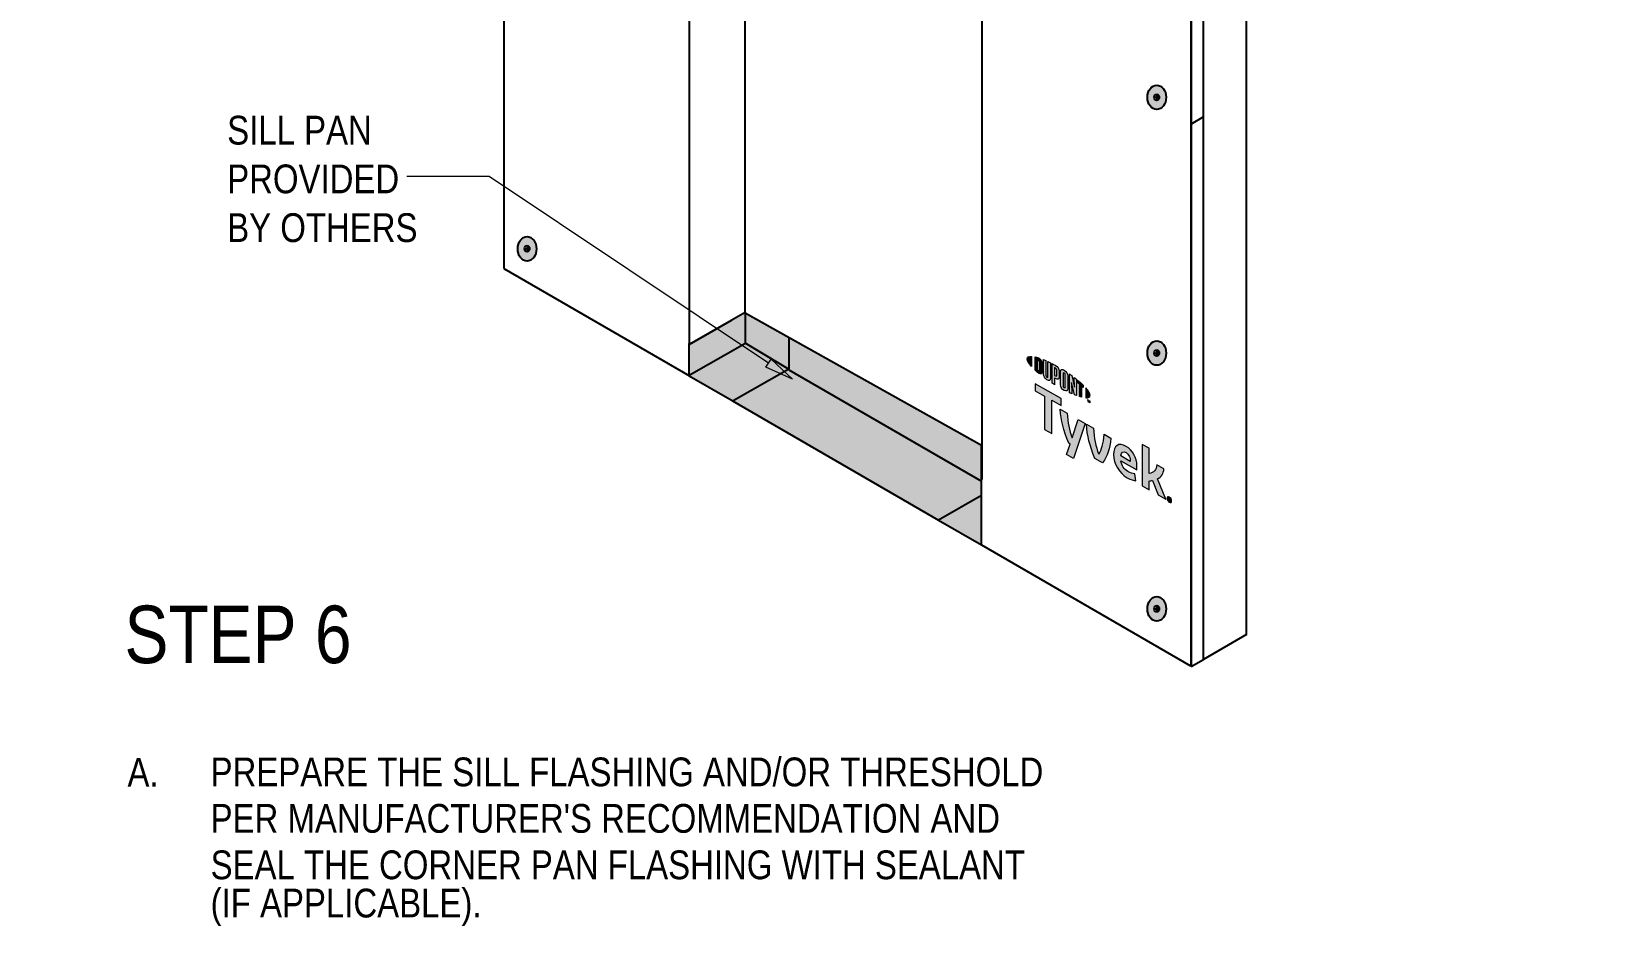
# Model space of a CAD drawing. Header units: inches. Extents: x -26 to 76, y -15 to 22.
# Drawn here: x 0.03 to 8.6, y 2.33 to 7.25 of the extents above; entities that cross this region are included whole.
import ezdxf

# ---------------------------------------------------------------- set-up
doc = ezdxf.new("R2010")
doc.units = ezdxf.units.IN
doc.header["$MEASUREMENT"] = 0
for name, color, linetype, lineweight in [('.ATI-HATCH', 7, 'Continuous', 0), ('.ATI-TEXT_2', 7, 'Continuous', 0), ('G-ANNO-TTLB', 7, 'Continuous', 0), ('LOGOS', 7, 'Continuous', 0), ('TYVEK', 7, 'Continuous', 0)]:
    doc.layers.add(name, color=color, linetype=linetype, lineweight=lineweight)

# ---------------------------------------------------------------- blocks, each defined once
blk = doc.blocks.new('Block_66')
at = {"layer": 'TYVEK', "true_color": 0x003b71, "transparency": 33554687}
h = blk.add_hatch(color=156, dxfattribs=at)
h.dxf.hatch_style = 2
edge = h.paths.add_edge_path()
edge.add_ellipse((2.7267, 6.0703), major_axis=(0, 0.0664), ratio=0.766948, start_angle=0, end_angle=360)
at = {"layer": 'TYVEK', "color": 252, "lineweight": 25, "true_color": 0x848484}
for p, q in [((2.7267, 6.0878), (2.7267, 6.0536)), ((2.7132, 6.0707), (2.7402, 6.0707))]:
    blk.add_line(p, q, dxfattribs=at)
at = {"layer": 'TYVEK', "color": 18, "lineweight": 25, "true_color": 0x000000}
blk.add_ellipse((2.7267, 6.0703), major_axis=(0, 0.0664), ratio=0.766948, dxfattribs=at)
at = {"layer": 'TYVEK', "color": 252, "lineweight": 25, "true_color": 0x848484}
blk.add_ellipse((2.7267, 6.0707), major_axis=(0, 0.0171), ratio=0.788846, dxfattribs=at)
blk = doc.blocks.new('Block_70')
at = {"layer": 'TYVEK', "true_color": 0x003b71, "transparency": 33554687}
h = blk.add_hatch(color=156, dxfattribs=at)
h.dxf.hatch_style = 2
edge = h.paths.add_edge_path()
edge.add_ellipse((6.148, 4.1139), major_axis=(0, 0.0664), ratio=0.766948, start_angle=0, end_angle=360)
at = {"layer": 'TYVEK', "color": 252, "lineweight": 25, "true_color": 0x848484}
for p, q in [((6.1345, 4.1143), (6.1615, 4.1143)), ((6.148, 4.1315), (6.148, 4.0972))]:
    blk.add_line(p, q, dxfattribs=at)
at = {"layer": 'TYVEK', "color": 18, "lineweight": 25, "true_color": 0x000000}
blk.add_ellipse((6.148, 4.1139), major_axis=(0, 0.0664), ratio=0.766948, dxfattribs=at)
at = {"layer": 'TYVEK', "color": 252, "lineweight": 25, "true_color": 0x848484}
blk.add_ellipse((6.148, 4.1143), major_axis=(0, 0.0171), ratio=0.788846, dxfattribs=at)
blk = doc.blocks.new('Block_71')
at = {"layer": 'TYVEK', "true_color": 0x003b71, "transparency": 33554687}
h = blk.add_hatch(color=156, dxfattribs=at)
h.dxf.hatch_style = 2
edge = h.paths.add_edge_path()
edge.add_ellipse((6.148, 6.8937), major_axis=(0, 0.0664), ratio=0.766948, start_angle=0, end_angle=360)
at = {"layer": 'TYVEK', "color": 252, "lineweight": 25, "true_color": 0x848484}
for p, q in [((6.1345, 6.8941), (6.1615, 6.8941)), ((6.148, 6.9112), (6.148, 6.8769))]:
    blk.add_line(p, q, dxfattribs=at)
at = {"layer": 'TYVEK', "color": 18, "lineweight": 25, "true_color": 0x000000}
blk.add_ellipse((6.148, 6.8937), major_axis=(0, 0.0664), ratio=0.766948, dxfattribs=at)
at = {"layer": 'TYVEK', "color": 252, "lineweight": 25, "true_color": 0x848484}
blk.add_ellipse((6.148, 6.8941), major_axis=(0, 0.0171), ratio=0.788846, dxfattribs=at)
blk = doc.blocks.new('Block_72')
at = {"layer": 'TYVEK', "true_color": 0x003b71, "transparency": 33554687}
h = blk.add_hatch(color=156, dxfattribs=at)
h.dxf.hatch_style = 2
edge = h.paths.add_edge_path()
edge.add_ellipse((6.148, 5.5038), major_axis=(0, 0.0664), ratio=0.766948, start_angle=0, end_angle=360)
at = {"layer": 'TYVEK', "color": 252, "lineweight": 25, "true_color": 0x848484}
for p, q in [((6.1345, 5.5042), (6.1615, 5.5042)), ((6.148, 5.5213), (6.148, 5.4871))]:
    blk.add_line(p, q, dxfattribs=at)
at = {"layer": 'TYVEK', "color": 18, "lineweight": 25, "true_color": 0x000000}
blk.add_ellipse((6.148, 5.5038), major_axis=(0, 0.0664), ratio=0.766948, dxfattribs=at)
at = {"layer": 'TYVEK', "color": 252, "lineweight": 25, "true_color": 0x848484}
blk.add_ellipse((6.148, 5.5042), major_axis=(0, 0.0171), ratio=0.788846, dxfattribs=at)
blk = doc.blocks.new('Block_61')
at = {"layer": 'TYVEK'}
for name in ['Block_71', 'Block_66', 'Block_72', 'Block_70']:
    blk.add_blockref(name, (0, 0), dxfattribs=at)
blk = doc.blocks.new('Block_73')
at = {"layer": 'TYVEK', "color": 18, "lineweight": 25, "true_color": 0x000000}
for points in [[(2.6024, 5.9623)], [(3.9313, 5.1929)]]:
    blk.add_lwpolyline(points, dxfattribs=at)
blk = doc.blocks.new('Block_74')
at = {"layer": 'TYVEK', "color": 18, "lineweight": 25, "true_color": 0x000000}
for points in [[(5.0786, 4.5287)], [(6.3368, 3.8004)]]:
    blk.add_lwpolyline(points, dxfattribs=at)
blk = doc.blocks.new('Block_228')
at = {"layer": '.ATI-TEXT_2', "char_height": 0.2, "attachment_point": 7}
for s, insert in [('\\C18;\\c0;\\FArial Narrow|b0|i0|c1;\\H0.156250;\\W1.000000;A.', (0.5556, 3.1476)), ('\\C18;\\c0;\\FArial Narrow|b0|i0|c1;\\H0.156250;\\W1.000000;PREPARE THE SILL FLASHING AND/OR THRESHOLD ', (1.0072, 3.1476)), ("\\C18;\\c0;\\FArial Narrow|b0|i0|c1;\\H0.156250;\\W1.000000;PER MANUFACTURER'S RECOMMENDATION AND  ", (1.0072, 2.8951))]:
    blk.add_mtext(s, dxfattribs=dict(at, insert=insert))
blk = doc.blocks.new('Block_230')
at = {"layer": '.ATI-TEXT_2', "true_color": 0x000000, "transparency": 33554687}
h = blk.add_hatch(color=18, dxfattribs=at)
h.dxf.hatch_style = 2
h.paths.add_polyline_path([(4.0531, 5.4713), (4.1685, 5.3628), (4.0241, 5.428)])
at = {"layer": '.ATI-TEXT_2', "color": 18, "lineweight": 0, "true_color": 0x000000}
for p, q in [((2.5212, 6.4642), (2.074, 6.4642)), ((4.0386, 5.4496), (2.5212, 6.4642))]:
    blk.add_line(p, q, dxfattribs=at)
at = {"layer": '.ATI-TEXT_2'}
blk.add_lwpolyline([(4.0531, 5.4713), (4.1685, 5.3628), (4.0241, 5.428), (4.0241, 5.428)], close=True, dxfattribs=at)
at = {"layer": '.ATI-TEXT_2', "char_height": 0.2, "attachment_point": 7}
for s, insert in [('\\C18;\\c0;\\FArial Narrow|b0|i0|c1;\\H0.156250;\\W1.000000;SILL PAN ', (1.0971, 6.6348)), ('\\C18;\\c0;\\FArial Narrow|b0|i0|c1;\\H0.156250;\\W1.000000;PROVIDED ', (1.0971, 6.37)), ('\\C18;\\c0;\\FArial Narrow|b0|i0|c1;\\H0.156250;\\W1.000000;BY OTHERS', (1.0971, 6.1051))]:
    blk.add_mtext(s, dxfattribs=dict(at, insert=insert))
blk = doc.blocks.new('Block_297')
at = {"layer": 'LOGOS', "true_color": 0x848484, "transparency": 33554687}
h = blk.add_hatch(color=252, dxfattribs=at)
h.dxf.hatch_style = 2
edge = h.paths.add_edge_path()
edge.add_spline(control_points=[(5.4442, 5.472), (5.4442, 5.462), (5.4527, 5.4477), (5.4675, 5.431), (5.4675, 5.431), (5.4675, 5.4858), (5.4675, 5.4858), (5.4527, 5.4864), (5.4442, 5.4819), (5.4442, 5.472)], knot_values=[0, 0, 0, 0, 1, 1, 1, 2, 2, 2, 3, 3, 3, 3], degree=3, periodic=0)
h = blk.add_hatch(color=252, dxfattribs=at)
h.dxf.hatch_style = 2
edge = h.paths.add_edge_path()
edge.add_spline(control_points=[(5.512, 5.4104), (5.512, 5.4062), (5.5098, 5.4061), (5.5072, 5.4076), (5.5051, 5.4088), (5.502, 5.4115), (5.4994, 5.4138), (5.4994, 5.4138), (5.4994, 5.4661), (5.4994, 5.4661), (5.502, 5.4654), (5.5051, 5.4645), (5.5072, 5.4633), (5.5098, 5.4618), (5.512, 5.4591), (5.512, 5.4549), (5.512, 5.4549), (5.512, 5.4104), (5.512, 5.4104)], knot_values=[0, 0, 0, 0, 1, 1, 1, 2, 2, 2, 3, 3, 3, 4, 4, 4, 5, 5, 5, 6, 6, 6, 6], degree=3, periodic=0)
edge = h.paths.add_edge_path()
edge.add_spline(control_points=[(5.5089, 5.476), (5.5048, 5.4784), (5.4988, 5.4804), (5.488, 5.4828), (5.488, 5.4828), (5.488, 5.4103), (5.488, 5.4103), (5.4975, 5.4015), (5.5048, 5.3953), (5.5089, 5.393), (5.5184, 5.3875), (5.5238, 5.391), (5.5238, 5.4018), (5.5238, 5.4018), (5.5238, 5.4499), (5.5238, 5.4499), (5.5238, 5.4607), (5.5184, 5.4705), (5.5089, 5.476)], knot_values=[0, 0, 0, 0, 1, 1, 1, 2, 2, 2, 3, 3, 3, 4, 4, 4, 5, 5, 5, 6, 6, 6, 6], degree=3, periodic=0)
h = blk.add_hatch(color=252, dxfattribs=at)
h.dxf.hatch_style = 2
edge = h.paths.add_edge_path()
edge.add_spline(control_points=[(5.5571, 5.3759), (5.5571, 5.3717), (5.5558, 5.3698), (5.5512, 5.3731), (5.5467, 5.3763), (5.5455, 5.3792), (5.5455, 5.3841), (5.5455, 5.3841), (5.5455, 5.4631), (5.5455, 5.4631), (5.5425, 5.4645), (5.5359, 5.4673), (5.533, 5.4684), (5.533, 5.4684), (5.533, 5.3886), (5.533, 5.3886), (5.533, 5.3758), (5.5384, 5.3677), (5.5512, 5.3587), (5.5629, 5.3504), (5.5701, 5.353), (5.5701, 5.3672), (5.5701, 5.3672), (5.5701, 5.4516), (5.5701, 5.4516), (5.5676, 5.4528), (5.5596, 5.4567), (5.5571, 5.4578), (5.5571, 5.4578), (5.5571, 5.3759), (5.5571, 5.3759)], knot_values=[0, 0, 0, 0, 1, 1, 1, 2, 2, 2, 3, 3, 3, 4, 4, 4, 5, 5, 5, 6, 6, 6, 7, 7, 7, 8, 8, 8, 9, 9, 9, 10, 10, 10, 10], degree=3, periodic=0)
h = blk.add_hatch(color=252, dxfattribs=at)
h.dxf.hatch_style = 2
edge = h.paths.add_edge_path()
edge.add_spline(control_points=[(5.6045, 5.3832), (5.6045, 5.3786), (5.6031, 5.3771), (5.5979, 5.3802), (5.5979, 5.3802), (5.5933, 5.3828), (5.5933, 5.3828), (5.5933, 5.3828), (5.5933, 5.4247), (5.5933, 5.4247), (5.5953, 5.4237), (5.5964, 5.4231), (5.5976, 5.4224), (5.6034, 5.4191), (5.6045, 5.4159), (5.6045, 5.4112), (5.6045, 5.4112), (5.6045, 5.3832), (5.6045, 5.3832)], knot_values=[0, 0, 0, 0, 1, 1, 1, 2, 2, 2, 3, 3, 3, 4, 4, 4, 5, 5, 5, 6, 6, 6, 6], degree=3, periodic=0)
edge = h.paths.add_edge_path()
edge.add_spline(control_points=[(5.5984, 5.4368), (5.5961, 5.4381), (5.5879, 5.4425), (5.5803, 5.4464), (5.5803, 5.4464), (5.5803, 5.3401), (5.5803, 5.3401), (5.5828, 5.3385), (5.5896, 5.3342), (5.5933, 5.3319), (5.5933, 5.3319), (5.5933, 5.368), (5.5933, 5.368), (5.5933, 5.368), (5.5984, 5.3651), (5.5984, 5.3651), (5.612, 5.3573), (5.6177, 5.361), (5.6177, 5.3745), (5.6177, 5.3745), (5.6177, 5.4058), (5.6177, 5.4058), (5.6177, 5.419), (5.6113, 5.4293), (5.5984, 5.4368)], knot_values=[0, 0, 0, 0, 1, 1, 1, 2, 2, 2, 3, 3, 3, 4, 4, 4, 5, 5, 5, 6, 6, 6, 7, 7, 7, 8, 8, 8, 8], degree=3, periodic=0)
h = blk.add_hatch(color=252, dxfattribs=at)
h.dxf.hatch_style = 2
edge = h.paths.add_edge_path()
edge.add_spline(control_points=[(5.6511, 5.3192), (5.6511, 5.315), (5.6499, 5.3136), (5.6452, 5.3161), (5.6405, 5.3186), (5.6392, 5.3217), (5.6392, 5.3261), (5.6392, 5.3261), (5.6392, 5.3924), (5.6392, 5.3924), (5.6392, 5.3967), (5.6405, 5.3984), (5.6452, 5.3955), (5.6499, 5.3927), (5.6511, 5.3897), (5.6511, 5.3855), (5.6511, 5.3855), (5.6511, 5.3192), (5.6511, 5.3192)], knot_values=[0, 0, 0, 0, 1, 1, 1, 2, 2, 2, 3, 3, 3, 4, 4, 4, 5, 5, 5, 6, 6, 6, 6], degree=3, periodic=0)
edge = h.paths.add_edge_path()
edge.add_spline(control_points=[(5.6452, 5.4103), (5.6332, 5.418), (5.626, 5.416), (5.626, 5.402), (5.626, 5.402), (5.626, 5.3325), (5.626, 5.3325), (5.626, 5.3177), (5.6325, 5.3079), (5.6452, 5.3011), (5.6577, 5.2945), (5.6642, 5.2962), (5.6642, 5.3119), (5.6642, 5.3119), (5.6642, 5.3783), (5.6642, 5.3783), (5.6642, 5.3933), (5.6584, 5.402), (5.6452, 5.4103)], knot_values=[0, 0, 0, 0, 1, 1, 1, 2, 2, 2, 3, 3, 3, 4, 4, 4, 5, 5, 5, 6, 6, 6, 6], degree=3, periodic=0)
h = blk.add_hatch(color=252, dxfattribs=at)
h.dxf.hatch_style = 2
edge = h.paths.add_edge_path()
edge.add_spline(control_points=[(5.7004, 5.3193), (5.7004, 5.3193), (5.6859, 5.3817), (5.6859, 5.3817), (5.682, 5.3845), (5.6773, 5.3879), (5.6736, 5.3904), (5.6736, 5.3904), (5.6736, 5.2884), (5.6736, 5.2884), (5.6762, 5.2872), (5.6827, 5.2842), (5.6861, 5.2828), (5.6861, 5.2828), (5.6851, 5.3435), (5.6851, 5.3435), (5.6851, 5.3435), (5.7004, 5.2769), (5.7004, 5.2769), (5.7037, 5.2756), (5.7084, 5.2738), (5.7115, 5.2727), (5.7115, 5.2727), (5.7115, 5.3623), (5.7115, 5.3623), (5.7083, 5.3649), (5.7023, 5.3695), (5.6995, 5.3716), (5.6995, 5.3716), (5.7004, 5.3193), (5.7004, 5.3193)], knot_values=[0, 0, 0, 0, 1, 1, 1, 2, 2, 2, 3, 3, 3, 4, 4, 4, 5, 5, 5, 6, 6, 6, 7, 7, 7, 8, 8, 8, 9, 9, 9, 10, 10, 10, 10], degree=3, periodic=0)
h = blk.add_hatch(color=252, dxfattribs=at)
h.dxf.hatch_style = 2
edge = h.paths.add_edge_path()
edge.add_spline(control_points=[(5.718, 5.3429), (5.7212, 5.3404), (5.7244, 5.3378), (5.7275, 5.3353), (5.7275, 5.3353), (5.7275, 5.2674), (5.7275, 5.2674), (5.7303, 5.2665), (5.7356, 5.2651), (5.7391, 5.2642), (5.7391, 5.2642), (5.7391, 5.3253), (5.7391, 5.3253), (5.7425, 5.3224), (5.7457, 5.3195), (5.7486, 5.3169), (5.7486, 5.3169), (5.7486, 5.3299), (5.7486, 5.3299), (5.7394, 5.3389), (5.7295, 5.3477), (5.718, 5.3571), (5.718, 5.3571), (5.718, 5.3429), (5.718, 5.3429)], knot_values=[0, 0, 0, 0, 1, 1, 1, 2, 2, 2, 3, 3, 3, 4, 4, 4, 5, 5, 5, 6, 6, 6, 7, 7, 7, 8, 8, 8, 8], degree=3, periodic=0)
h = blk.add_hatch(color=252, dxfattribs=at)
h.dxf.hatch_style = 2
edge = h.paths.add_edge_path()
edge.add_spline(control_points=[(5.786, 5.2747), (5.786, 5.2646), (5.7774, 5.2602), (5.7626, 5.2606), (5.7626, 5.2606), (5.7626, 5.3154), (5.7626, 5.3154), (5.7774, 5.2989), (5.786, 5.2846), (5.786, 5.2747)], knot_values=[0, 0, 0, 0, 1, 1, 1, 2, 2, 2, 3, 3, 3, 3], degree=3, periodic=0)
h = blk.add_hatch(color=252, dxfattribs=at)
h.dxf.hatch_style = 2
edge = h.paths.add_edge_path()
edge.add_spline(control_points=[(5.779, 5.2457), (5.779, 5.2457), (5.7804, 5.2449), (5.7804, 5.2449), (5.7804, 5.2449), (5.7825, 5.24), (5.7825, 5.24), (5.7825, 5.24), (5.7846, 5.2425), (5.7846, 5.2425), (5.7846, 5.2425), (5.786, 5.2417), (5.786, 5.2417), (5.786, 5.2417), (5.786, 5.2338), (5.786, 5.2338), (5.786, 5.2338), (5.7847, 5.2346), (5.7847, 5.2346), (5.7847, 5.2346), (5.7847, 5.2402), (5.7847, 5.2402), (5.7847, 5.2402), (5.7826, 5.2376), (5.7826, 5.2376), (5.7826, 5.2376), (5.7824, 5.2377), (5.7824, 5.2377), (5.7824, 5.2377), (5.7803, 5.2427), (5.7803, 5.2427), (5.7803, 5.2427), (5.7803, 5.2371), (5.7803, 5.2371), (5.7803, 5.2371), (5.779, 5.2378), (5.779, 5.2378), (5.779, 5.2378), (5.779, 5.2457), (5.779, 5.2457)], knot_values=[0, 0, 0, 0, 1, 1, 1, 2, 2, 2, 3, 3, 3, 4, 4, 4, 5, 5, 5, 6, 6, 6, 7, 7, 7, 8, 8, 8, 9, 9, 9, 10, 10, 10, 11, 11, 11, 12, 12, 12, 13, 13, 13, 13], degree=3, periodic=0)
edge = h.paths.add_edge_path()
edge.add_spline(control_points=[(5.7741, 5.2472), (5.7741, 5.2472), (5.772, 5.2484), (5.772, 5.2484), (5.772, 5.2484), (5.772, 5.2498), (5.772, 5.2498), (5.772, 5.2498), (5.7775, 5.2466), (5.7775, 5.2466), (5.7775, 5.2466), (5.7775, 5.2452), (5.7775, 5.2452), (5.7775, 5.2452), (5.7754, 5.2464), (5.7754, 5.2464), (5.7754, 5.2464), (5.7754, 5.2399), (5.7754, 5.2399), (5.7754, 5.2399), (5.7741, 5.2407), (5.7741, 5.2407), (5.7741, 5.2407), (5.7741, 5.2472), (5.7741, 5.2472)], knot_values=[0, 0, 0, 0, 1, 1, 1, 2, 2, 2, 3, 3, 3, 4, 4, 4, 5, 5, 5, 6, 6, 6, 7, 7, 7, 8, 8, 8, 8], degree=3, periodic=0)
at = {"layer": 'LOGOS'}
for points, knots in [([(5.4442, 5.472), (5.4442, 5.462), (5.4527, 5.4477), (5.4675, 5.431), (5.4675, 5.431), (5.4675, 5.4858), (5.4675, 5.4858), (5.4527, 5.4864), (5.4442, 5.4819), (5.4442, 5.472)], [0, 0, 0, 0, 1, 1, 1, 2, 2, 2, 3, 3, 3, 3]), ([(5.5089, 5.476), (5.5048, 5.4784), (5.4988, 5.4804), (5.488, 5.4828), (5.488, 5.4828), (5.488, 5.4103), (5.488, 5.4103), (5.4975, 5.4015), (5.5048, 5.3953), (5.5089, 5.393), (5.5184, 5.3875), (5.5238, 5.391), (5.5238, 5.4018), (5.5238, 5.4018), (5.5238, 5.4499), (5.5238, 5.4499), (5.5238, 5.4607), (5.5184, 5.4705), (5.5089, 5.476)], [0, 0, 0, 0, 1, 1, 1, 2, 2, 2, 3, 3, 3, 4, 4, 4, 5, 5, 5, 6, 6, 6, 6]), ([(5.512, 5.4104), (5.512, 5.4062), (5.5098, 5.4061), (5.5072, 5.4076), (5.5051, 5.4088), (5.502, 5.4115), (5.4994, 5.4138), (5.4994, 5.4138), (5.4994, 5.4661), (5.4994, 5.4661), (5.502, 5.4654), (5.5051, 5.4645), (5.5072, 5.4633), (5.5098, 5.4618), (5.512, 5.4591), (5.512, 5.4549), (5.512, 5.4549), (5.512, 5.4104), (5.512, 5.4104)], [0, 0, 0, 0, 1, 1, 1, 2, 2, 2, 3, 3, 3, 4, 4, 4, 5, 5, 5, 6, 6, 6, 6]), ([(5.5571, 5.3759), (5.5571, 5.3717), (5.5558, 5.3698), (5.5512, 5.3731), (5.5467, 5.3763), (5.5455, 5.3792), (5.5455, 5.3841), (5.5455, 5.3841), (5.5455, 5.4631), (5.5455, 5.4631), (5.5425, 5.4645), (5.5359, 5.4673), (5.533, 5.4684), (5.533, 5.4684), (5.533, 5.3886), (5.533, 5.3886), (5.533, 5.3758), (5.5384, 5.3677), (5.5512, 5.3587), (5.5629, 5.3504), (5.5701, 5.353), (5.5701, 5.3672), (5.5701, 5.3672), (5.5701, 5.4516), (5.5701, 5.4516), (5.5676, 5.4528), (5.5596, 5.4567), (5.5571, 5.4578), (5.5571, 5.4578), (5.5571, 5.3759), (5.5571, 5.3759)], [0, 0, 0, 0, 1, 1, 1, 2, 2, 2, 3, 3, 3, 4, 4, 4, 5, 5, 5, 6, 6, 6, 7, 7, 7, 8, 8, 8, 9, 9, 9, 10, 10, 10, 10]), ([(5.5984, 5.4368), (5.5961, 5.4381), (5.5879, 5.4425), (5.5803, 5.4464), (5.5803, 5.4464), (5.5803, 5.3401), (5.5803, 5.3401), (5.5828, 5.3385), (5.5896, 5.3342), (5.5933, 5.3319), (5.5933, 5.3319), (5.5933, 5.368), (5.5933, 5.368), (5.5933, 5.368), (5.5984, 5.3651), (5.5984, 5.3651), (5.612, 5.3573), (5.6177, 5.361), (5.6177, 5.3745), (5.6177, 5.3745), (5.6177, 5.4058), (5.6177, 5.4058), (5.6177, 5.419), (5.6113, 5.4293), (5.5984, 5.4368)], [0, 0, 0, 0, 1, 1, 1, 2, 2, 2, 3, 3, 3, 4, 4, 4, 5, 5, 5, 6, 6, 6, 7, 7, 7, 8, 8, 8, 8]), ([(5.6045, 5.3832), (5.6045, 5.3786), (5.6031, 5.3771), (5.5979, 5.3802), (5.5979, 5.3802), (5.5933, 5.3828), (5.5933, 5.3828), (5.5933, 5.3828), (5.5933, 5.4247), (5.5933, 5.4247), (5.5953, 5.4237), (5.5964, 5.4231), (5.5976, 5.4224), (5.6034, 5.4191), (5.6045, 5.4159), (5.6045, 5.4112), (5.6045, 5.4112), (5.6045, 5.3832), (5.6045, 5.3832)], [0, 0, 0, 0, 1, 1, 1, 2, 2, 2, 3, 3, 3, 4, 4, 4, 5, 5, 5, 6, 6, 6, 6]), ([(5.6452, 5.4103), (5.6332, 5.418), (5.626, 5.416), (5.626, 5.402), (5.626, 5.402), (5.626, 5.3325), (5.626, 5.3325), (5.626, 5.3177), (5.6325, 5.3079), (5.6452, 5.3011), (5.6577, 5.2945), (5.6642, 5.2962), (5.6642, 5.3119), (5.6642, 5.3119), (5.6642, 5.3783), (5.6642, 5.3783), (5.6642, 5.3933), (5.6584, 5.402), (5.6452, 5.4103)], [0, 0, 0, 0, 1, 1, 1, 2, 2, 2, 3, 3, 3, 4, 4, 4, 5, 5, 5, 6, 6, 6, 6]), ([(5.6511, 5.3192), (5.6511, 5.315), (5.6499, 5.3136), (5.6452, 5.3161), (5.6405, 5.3186), (5.6392, 5.3217), (5.6392, 5.3261), (5.6392, 5.3261), (5.6392, 5.3924), (5.6392, 5.3924), (5.6392, 5.3967), (5.6405, 5.3984), (5.6452, 5.3955), (5.6499, 5.3927), (5.6511, 5.3897), (5.6511, 5.3855), (5.6511, 5.3855), (5.6511, 5.3192), (5.6511, 5.3192)], [0, 0, 0, 0, 1, 1, 1, 2, 2, 2, 3, 3, 3, 4, 4, 4, 5, 5, 5, 6, 6, 6, 6]), ([(5.7004, 5.3193), (5.7004, 5.3193), (5.6859, 5.3817), (5.6859, 5.3817), (5.682, 5.3845), (5.6773, 5.3879), (5.6736, 5.3904), (5.6736, 5.3904), (5.6736, 5.2884), (5.6736, 5.2884), (5.6762, 5.2872), (5.6827, 5.2842), (5.6861, 5.2828), (5.6861, 5.2828), (5.6851, 5.3435), (5.6851, 5.3435), (5.6851, 5.3435), (5.7004, 5.2769), (5.7004, 5.2769), (5.7037, 5.2756), (5.7084, 5.2738), (5.7115, 5.2727), (5.7115, 5.2727), (5.7115, 5.3623), (5.7115, 5.3623), (5.7083, 5.3649), (5.7023, 5.3695), (5.6995, 5.3716), (5.6995, 5.3716), (5.7004, 5.3193), (5.7004, 5.3193)], [0, 0, 0, 0, 1, 1, 1, 2, 2, 2, 3, 3, 3, 4, 4, 4, 5, 5, 5, 6, 6, 6, 7, 7, 7, 8, 8, 8, 9, 9, 9, 10, 10, 10, 10]), ([(5.718, 5.3429), (5.7212, 5.3404), (5.7244, 5.3378), (5.7275, 5.3353), (5.7275, 5.3353), (5.7275, 5.2674), (5.7275, 5.2674), (5.7303, 5.2665), (5.7356, 5.2651), (5.7391, 5.2642), (5.7391, 5.2642), (5.7391, 5.3253), (5.7391, 5.3253), (5.7425, 5.3224), (5.7457, 5.3195), (5.7486, 5.3169), (5.7486, 5.3169), (5.7486, 5.3299), (5.7486, 5.3299), (5.7394, 5.3389), (5.7295, 5.3477), (5.718, 5.3571), (5.718, 5.3571), (5.718, 5.3429), (5.718, 5.3429)], [0, 0, 0, 0, 1, 1, 1, 2, 2, 2, 3, 3, 3, 4, 4, 4, 5, 5, 5, 6, 6, 6, 7, 7, 7, 8, 8, 8, 8]), ([(5.786, 5.2747), (5.786, 5.2646), (5.7774, 5.2602), (5.7626, 5.2606), (5.7626, 5.2606), (5.7626, 5.3154), (5.7626, 5.3154), (5.7774, 5.2989), (5.786, 5.2846), (5.786, 5.2747)], [0, 0, 0, 0, 1, 1, 1, 2, 2, 2, 3, 3, 3, 3]), ([(5.7741, 5.2472), (5.7741, 5.2472), (5.772, 5.2484), (5.772, 5.2484), (5.772, 5.2484), (5.772, 5.2498), (5.772, 5.2498), (5.772, 5.2498), (5.7775, 5.2466), (5.7775, 5.2466), (5.7775, 5.2466), (5.7775, 5.2452), (5.7775, 5.2452), (5.7775, 5.2452), (5.7754, 5.2464), (5.7754, 5.2464), (5.7754, 5.2464), (5.7754, 5.2399), (5.7754, 5.2399), (5.7754, 5.2399), (5.7741, 5.2407), (5.7741, 5.2407), (5.7741, 5.2407), (5.7741, 5.2472), (5.7741, 5.2472)], [0, 0, 0, 0, 1, 1, 1, 2, 2, 2, 3, 3, 3, 4, 4, 4, 5, 5, 5, 6, 6, 6, 7, 7, 7, 8, 8, 8, 8]), ([(5.779, 5.2457), (5.779, 5.2457), (5.7804, 5.2449), (5.7804, 5.2449), (5.7804, 5.2449), (5.7825, 5.24), (5.7825, 5.24), (5.7825, 5.24), (5.7846, 5.2425), (5.7846, 5.2425), (5.7846, 5.2425), (5.786, 5.2417), (5.786, 5.2417), (5.786, 5.2417), (5.786, 5.2338), (5.786, 5.2338), (5.786, 5.2338), (5.7847, 5.2346), (5.7847, 5.2346), (5.7847, 5.2346), (5.7847, 5.2402), (5.7847, 5.2402), (5.7847, 5.2402), (5.7826, 5.2376), (5.7826, 5.2376), (5.7826, 5.2376), (5.7824, 5.2377), (5.7824, 5.2377), (5.7824, 5.2377), (5.7803, 5.2427), (5.7803, 5.2427), (5.7803, 5.2427), (5.7803, 5.2371), (5.7803, 5.2371), (5.7803, 5.2371), (5.779, 5.2378), (5.779, 5.2378), (5.779, 5.2378), (5.779, 5.2457), (5.779, 5.2457)], [0, 0, 0, 0, 1, 1, 1, 2, 2, 2, 3, 3, 3, 4, 4, 4, 5, 5, 5, 6, 6, 6, 7, 7, 7, 8, 8, 8, 9, 9, 9, 10, 10, 10, 11, 11, 11, 12, 12, 12, 13, 13, 13, 13])]:
    blk.add_open_spline(points, degree=3, knots=knots, dxfattribs=at)
blk = doc.blocks.new('Block_301')
at = {"layer": 'LOGOS', "true_color": 0x848484, "transparency": 33554687}
h = blk.add_hatch(color=252, dxfattribs=at)
h.dxf.hatch_style = 2
h.paths.add_polyline_path([(5.6283, 5.2562), (5.488, 5.3372), (5.488, 5.2991), (5.5387, 5.2699), (5.5387, 5.0894), (5.5776, 5.0669), (5.5776, 5.2474), (5.6283, 5.2181)])
h = blk.add_hatch(color=252, dxfattribs=at)
h.dxf.hatch_style = 2
edge = h.paths.add_edge_path()
edge.add_spline(control_points=[(5.8615, 5.0626), (5.8591, 5.0106), (5.8487, 4.9803), (5.8326, 4.9543), (5.8171, 4.9986), (5.807, 5.0406), (5.804, 5.0958), (5.804, 5.0958), (5.7662, 5.1176), (5.7662, 5.1176), (5.7702, 5.0525), (5.7825, 5.0051), (5.8119, 4.9316), (5.8119, 4.9316), (5.8536, 4.9076), (5.8536, 4.9076), (5.8819, 4.9477), (5.8936, 4.9812), (5.8991, 5.0409), (5.8991, 5.0409), (5.8615, 5.0626), (5.8615, 5.0626)], knot_values=[0, 0, 0, 0, 1, 1, 1, 2, 2, 2, 3, 3, 3, 4, 4, 4, 5, 5, 5, 6, 6, 6, 7, 7, 7, 7], degree=3, periodic=0)
h = blk.add_hatch(color=252, dxfattribs=at)
h.dxf.hatch_style = 2
edge = h.paths.add_edge_path()
edge.add_spline(control_points=[(5.9527, 4.9452), (5.9527, 4.9452), (6.0045, 4.9154), (6.0045, 4.9154), (6.0045, 4.9154), (6.0045, 4.9191), (6.0045, 4.9191), (6.0045, 4.9366), (5.9963, 4.9541), (5.9814, 4.9628), (5.9656, 4.9719), (5.9552, 4.9651), (5.9527, 4.9452)], knot_values=[0, 0, 0, 0, 1, 1, 1, 2, 2, 2, 3, 3, 3, 4, 4, 4, 4], degree=3, periodic=0)
edge = h.paths.add_edge_path()
edge.add_spline(control_points=[(6.0353, 4.8095), (6.0233, 4.8102), (6.0056, 4.8161), (5.9876, 4.8264), (5.9438, 4.8518), (5.9138, 4.9009), (5.9138, 4.9527), (5.9138, 5.0024), (5.9413, 5.0202), (5.9814, 4.9971), (6.017, 4.9765), (6.0405, 4.9339), (6.0405, 4.8921), (6.0405, 4.8827), (6.0399, 4.8749), (6.0394, 4.869), (6.0394, 4.869), (5.9533, 4.9187), (5.9533, 4.9187), (5.9568, 4.8917), (5.9696, 4.873), (5.9914, 4.8605), (6.0048, 4.8527), (6.0176, 4.8488), (6.0293, 4.8476), (6.0293, 4.8476), (6.0353, 4.8095), (6.0353, 4.8095)], knot_values=[0, 0, 0, 0, 1, 1, 1, 2, 2, 2, 3, 3, 3, 4, 4, 4, 5, 5, 5, 6, 6, 6, 7, 7, 7, 8, 8, 8, 9, 9, 9, 9], degree=3, periodic=0)
h = blk.add_hatch(color=252, dxfattribs=at)
h.dxf.hatch_style = 2
edge = h.paths.add_edge_path()
edge.add_spline(control_points=[(6.1519, 4.8206), (6.1519, 4.8206), (6.1971, 4.7092), (6.1971, 4.7092), (6.1971, 4.7092), (6.1562, 4.7328), (6.1562, 4.7328), (6.1562, 4.7328), (6.1249, 4.8118), (6.1249, 4.8118), (6.1192, 4.8104), (6.1132, 4.8092), (6.1067, 4.8083), (6.1067, 4.8083), (6.1067, 4.7614), (6.1067, 4.7614), (6.1067, 4.7614), (6.0691, 4.7832), (6.0691, 4.7832), (6.0691, 4.7832), (6.0691, 5.0071), (6.0691, 5.0071), (6.0691, 5.0071), (6.1067, 4.9875), (6.1067, 4.9875), (6.1067, 4.9875), (6.1067, 4.8498), (6.1067, 4.8498), (6.1323, 4.8541), (6.1448, 4.8687), (6.1492, 4.8965), (6.1492, 4.8965), (6.1865, 4.8749), (6.1865, 4.8749), (6.1857, 4.8486), (6.1737, 4.8314), (6.1519, 4.8206)], knot_values=[0, 0, 0, 0, 1, 1, 1, 2, 2, 2, 3, 3, 3, 4, 4, 4, 5, 5, 5, 6, 6, 6, 7, 7, 7, 8, 8, 8, 9, 9, 9, 10, 10, 10, 11, 11, 11, 12, 12, 12, 12], degree=3, periodic=0)
at = {"layer": 'LOGOS'}
blk.add_lwpolyline([(5.6283, 5.2562), (5.488, 5.3372), (5.488, 5.2991), (5.5387, 5.2699), (5.5387, 5.0894), (5.5776, 5.0669), (5.5776, 5.2474), (5.6283, 5.2181)], close=True, dxfattribs=at)
for points, knots in [([(5.8615, 5.0626), (5.8591, 5.0106), (5.8487, 4.9803), (5.8326, 4.9543), (5.8171, 4.9986), (5.807, 5.0406), (5.804, 5.0958), (5.804, 5.0958), (5.7662, 5.1176), (5.7662, 5.1176), (5.7702, 5.0525), (5.7825, 5.0051), (5.8119, 4.9316), (5.8119, 4.9316), (5.8536, 4.9076), (5.8536, 4.9076), (5.8819, 4.9477), (5.8936, 4.9812), (5.8991, 5.0409), (5.8991, 5.0409), (5.8615, 5.0626), (5.8615, 5.0626)], [0, 0, 0, 0, 1, 1, 1, 2, 2, 2, 3, 3, 3, 4, 4, 4, 5, 5, 5, 6, 6, 6, 7, 7, 7, 7]), ([(6.0353, 4.8095), (6.0233, 4.8102), (6.0056, 4.8161), (5.9876, 4.8264), (5.9438, 4.8518), (5.9138, 4.9009), (5.9138, 4.9527), (5.9138, 5.0024), (5.9413, 5.0202), (5.9814, 4.9971), (6.017, 4.9765), (6.0405, 4.9339), (6.0405, 4.8921), (6.0405, 4.8827), (6.0399, 4.8749), (6.0394, 4.869), (6.0394, 4.869), (5.9533, 4.9187), (5.9533, 4.9187), (5.9568, 4.8917), (5.9696, 4.873), (5.9914, 4.8605), (6.0048, 4.8527), (6.0176, 4.8488), (6.0293, 4.8476), (6.0293, 4.8476), (6.0353, 4.8095), (6.0353, 4.8095)], [0, 0, 0, 0, 1, 1, 1, 2, 2, 2, 3, 3, 3, 4, 4, 4, 5, 5, 5, 6, 6, 6, 7, 7, 7, 8, 8, 8, 9, 9, 9, 9]), ([(5.9527, 4.9452), (5.9527, 4.9452), (6.0045, 4.9154), (6.0045, 4.9154), (6.0045, 4.9154), (6.0045, 4.9191), (6.0045, 4.9191), (6.0045, 4.9366), (5.9963, 4.9541), (5.9814, 4.9628), (5.9656, 4.9719), (5.9552, 4.9651), (5.9527, 4.9452)], [0, 0, 0, 0, 1, 1, 1, 2, 2, 2, 3, 3, 3, 4, 4, 4, 4]), ([(6.1519, 4.8206), (6.1519, 4.8206), (6.1971, 4.7092), (6.1971, 4.7092), (6.1971, 4.7092), (6.1562, 4.7328), (6.1562, 4.7328), (6.1562, 4.7328), (6.1249, 4.8118), (6.1249, 4.8118), (6.1192, 4.8104), (6.1132, 4.8092), (6.1067, 4.8083), (6.1067, 4.8083), (6.1067, 4.7614), (6.1067, 4.7614), (6.1067, 4.7614), (6.0691, 4.7832), (6.0691, 4.7832), (6.0691, 4.7832), (6.0691, 5.0071), (6.0691, 5.0071), (6.0691, 5.0071), (6.1067, 4.9875), (6.1067, 4.9875), (6.1067, 4.9875), (6.1067, 4.8498), (6.1067, 4.8498), (6.1323, 4.8541), (6.1448, 4.8687), (6.1492, 4.8965), (6.1492, 4.8965), (6.1865, 4.8749), (6.1865, 4.8749), (6.1857, 4.8486), (6.1737, 4.8314), (6.1519, 4.8206)], [0, 0, 0, 0, 1, 1, 1, 2, 2, 2, 3, 3, 3, 4, 4, 4, 5, 5, 5, 6, 6, 6, 7, 7, 7, 8, 8, 8, 9, 9, 9, 10, 10, 10, 11, 11, 11, 12, 12, 12, 12])]:
    blk.add_open_spline(points, degree=3, knots=knots, dxfattribs=at)
blk = doc.blocks.new('Block_300')
at = {"layer": 'LOGOS', "true_color": 0x848484, "transparency": 33554687}
h = blk.add_hatch(color=252, dxfattribs=at)
h.dxf.hatch_style = 2
edge = h.paths.add_edge_path()
edge.add_spline(control_points=[(5.7219, 5.1432), (5.7219, 5.1432), (5.6882, 5.0425), (5.6882, 5.0425), (5.6738, 5.0846), (5.6645, 5.1253), (5.6616, 5.178), (5.6616, 5.178), (5.6237, 5.1998), (5.6237, 5.1998), (5.6278, 5.1347), (5.6401, 5.0874), (5.6695, 5.0138), (5.6695, 5.0138), (5.6771, 5.0095), (5.6771, 5.0095), (5.6771, 5.0095), (5.6578, 4.9519), (5.6578, 4.9519), (5.6578, 4.9519), (5.6954, 4.9302), (5.6954, 4.9302), (5.6954, 4.9302), (5.7595, 5.1215), (5.7595, 5.1215), (5.7595, 5.1215), (5.7219, 5.1432), (5.7219, 5.1432)], knot_values=[0, 0, 0, 0, 1, 1, 1, 2, 2, 2, 3, 3, 3, 4, 4, 4, 5, 5, 5, 6, 6, 6, 7, 7, 7, 8, 8, 8, 9, 9, 9, 9], degree=3, periodic=0)
at = {"layer": 'LOGOS'}
blk.add_open_spline([(5.7219, 5.1432), (5.7219, 5.1432), (5.6882, 5.0425), (5.6882, 5.0425), (5.6738, 5.0846), (5.6645, 5.1253), (5.6616, 5.178), (5.6616, 5.178), (5.6237, 5.1998), (5.6237, 5.1998), (5.6278, 5.1347), (5.6401, 5.0874), (5.6695, 5.0138), (5.6695, 5.0138), (5.6771, 5.0095), (5.6771, 5.0095), (5.6771, 5.0095), (5.6578, 4.9519), (5.6578, 4.9519), (5.6578, 4.9519), (5.6954, 4.9302), (5.6954, 4.9302), (5.6954, 4.9302), (5.7595, 5.1215), (5.7595, 5.1215), (5.7595, 5.1215), (5.7219, 5.1432), (5.7219, 5.1432)], degree=3, knots=[0, 0, 0, 0, 1, 1, 1, 2, 2, 2, 3, 3, 3, 4, 4, 4, 5, 5, 5, 6, 6, 6, 7, 7, 7, 8, 8, 8, 9, 9, 9, 9], dxfattribs=at)
blk.add_blockref('Block_301', (0, 0), dxfattribs=at)
blk = doc.blocks.new('Block_302')
at = {"layer": 'LOGOS', "true_color": 0x848484, "transparency": 33554687}
h = blk.add_hatch(color=252, dxfattribs=at)
h.dxf.hatch_style = 2
edge = h.paths.add_edge_path()
edge.add_spline(control_points=[(6.2151, 4.7135), (6.2151, 4.7135), (6.2151, 4.7095), (6.2151, 4.7095), (6.2151, 4.7095), (6.2167, 4.7085), (6.2167, 4.7085), (6.2182, 4.7077), (6.219, 4.7077), (6.219, 4.7092), (6.219, 4.7108), (6.2182, 4.7118), (6.2167, 4.7126), (6.2167, 4.7126), (6.2151, 4.7135), (6.2151, 4.7135)], knot_values=[0, 0, 0, 0, 1, 1, 1, 2, 2, 2, 3, 3, 3, 4, 4, 4, 5, 5, 5, 5], degree=3, periodic=0)
edge = h.paths.add_edge_path()
edge.add_spline(control_points=[(6.2125, 4.7177), (6.2125, 4.7177), (6.2167, 4.7152), (6.2167, 4.7152), (6.22, 4.7134), (6.2216, 4.7106), (6.2216, 4.7078), (6.2216, 4.7058), (6.2208, 4.7048), (6.2192, 4.705), (6.22, 4.7028), (6.2211, 4.7004), (6.2224, 4.6978), (6.2224, 4.6978), (6.2193, 4.6996), (6.2193, 4.6996), (6.2181, 4.702), (6.2173, 4.704), (6.2165, 4.7061), (6.2165, 4.7061), (6.2151, 4.7069), (6.2151, 4.7069), (6.2151, 4.7069), (6.2151, 4.702), (6.2151, 4.702), (6.2151, 4.702), (6.2125, 4.7035), (6.2125, 4.7035), (6.2125, 4.7035), (6.2125, 4.7177), (6.2125, 4.7177)], knot_values=[0, 0, 0, 0, 1, 1, 1, 2, 2, 2, 3, 3, 3, 4, 4, 4, 5, 5, 5, 6, 6, 6, 7, 7, 7, 8, 8, 8, 9, 9, 9, 10, 10, 10, 10], degree=3, periodic=0)
edge = h.paths.add_edge_path()
edge.add_spline(control_points=[(6.2168, 4.7188), (6.2109, 4.7222), (6.2075, 4.7202), (6.2075, 4.7132), (6.2075, 4.7061), (6.2109, 4.7003), (6.2168, 4.6969), (6.2227, 4.6935), (6.2262, 4.6954), (6.2262, 4.7025), (6.2262, 4.7095), (6.2227, 4.7154), (6.2168, 4.7188)], knot_values=[0, 0, 0, 0, 1, 1, 1, 2, 2, 2, 3, 3, 3, 4, 4, 4, 4], degree=3, periodic=0)
edge = h.paths.add_edge_path()
edge.add_spline(control_points=[(6.2168, 4.7216), (6.2241, 4.7174), (6.229, 4.7092), (6.229, 4.7008), (6.229, 4.6924), (6.2241, 4.6899), (6.2168, 4.6941), (6.2095, 4.6984), (6.2047, 4.7064), (6.2047, 4.7148), (6.2047, 4.7233), (6.2095, 4.7259), (6.2168, 4.7216)], knot_values=[0, 0, 0, 0, 1, 1, 1, 2, 2, 2, 3, 3, 3, 4, 4, 4, 4], degree=3, periodic=0)
at = {"layer": 'LOGOS'}
for points, knots in [([(6.2168, 4.7216), (6.2241, 4.7174), (6.229, 4.7092), (6.229, 4.7008), (6.229, 4.6924), (6.2241, 4.6899), (6.2168, 4.6941), (6.2095, 4.6984), (6.2047, 4.7064), (6.2047, 4.7148), (6.2047, 4.7233), (6.2095, 4.7259), (6.2168, 4.7216)], [0, 0, 0, 0, 1, 1, 1, 2, 2, 2, 3, 3, 3, 4, 4, 4, 4]), ([(6.2168, 4.7188), (6.2109, 4.7222), (6.2075, 4.7202), (6.2075, 4.7132), (6.2075, 4.7061), (6.2109, 4.7003), (6.2168, 4.6969), (6.2227, 4.6935), (6.2262, 4.6954), (6.2262, 4.7025), (6.2262, 4.7095), (6.2227, 4.7154), (6.2168, 4.7188)], [0, 0, 0, 0, 1, 1, 1, 2, 2, 2, 3, 3, 3, 4, 4, 4, 4]), ([(6.2125, 4.7177), (6.2125, 4.7177), (6.2167, 4.7152), (6.2167, 4.7152), (6.22, 4.7134), (6.2216, 4.7106), (6.2216, 4.7078), (6.2216, 4.7058), (6.2208, 4.7048), (6.2192, 4.705), (6.22, 4.7028), (6.2211, 4.7004), (6.2224, 4.6978), (6.2224, 4.6978), (6.2193, 4.6996), (6.2193, 4.6996), (6.2181, 4.702), (6.2173, 4.704), (6.2165, 4.7061), (6.2165, 4.7061), (6.2151, 4.7069), (6.2151, 4.7069), (6.2151, 4.7069), (6.2151, 4.702), (6.2151, 4.702), (6.2151, 4.702), (6.2125, 4.7035), (6.2125, 4.7035), (6.2125, 4.7035), (6.2125, 4.7177), (6.2125, 4.7177)], [0, 0, 0, 0, 1, 1, 1, 2, 2, 2, 3, 3, 3, 4, 4, 4, 5, 5, 5, 6, 6, 6, 7, 7, 7, 8, 8, 8, 9, 9, 9, 10, 10, 10, 10]), ([(6.2151, 4.7135), (6.2151, 4.7135), (6.2151, 4.7095), (6.2151, 4.7095), (6.2151, 4.7095), (6.2167, 4.7085), (6.2167, 4.7085), (6.2182, 4.7077), (6.219, 4.7077), (6.219, 4.7092), (6.219, 4.7108), (6.2182, 4.7118), (6.2167, 4.7126), (6.2167, 4.7126), (6.2151, 4.7135), (6.2151, 4.7135)], [0, 0, 0, 0, 1, 1, 1, 2, 2, 2, 3, 3, 3, 4, 4, 4, 5, 5, 5, 5])]:
    blk.add_open_spline(points, degree=3, knots=knots, dxfattribs=at)
blk = doc.blocks.new('Block_299')
at = {"layer": 'LOGOS'}
for name in ['Block_300', 'Block_302']:
    blk.add_blockref(name, (0, 0), dxfattribs=at)
blk = doc.blocks.new('Block_298')
at = {"layer": 'LOGOS'}
blk.add_blockref('Block_299', (0, 0), dxfattribs=at)
blk = doc.blocks.new('Block_296')
at = {"layer": 'LOGOS'}
for name in ['Block_297', 'Block_298']:
    blk.add_blockref(name, (0, 0), dxfattribs=at)

msp = doc.modelspace()

# ---------------------------------------------------------------- hatches: boundary and pattern name
at = {"layer": '.ATI-HATCH', "true_color": 0x808080, "transparency": 33554477}
msp.add_hatch(color=8, dxfattribs=at).paths.add_polyline_path([(3.6072, 5.5505), (3.6072, 5.3808), (5.195, 4.461), (5.1955, 4.9996), (3.9087, 5.7215)])
at = {"layer": 'G-ANNO-TTLB', "true_color": 0xff00ff, "transparency": 33554687}
h = msp.add_hatch(color=6, dxfattribs=at)
edge = h.paths.add_edge_path()
edge.add_spline(control_points=[(20.0342, -15.1346), (20.0342, -15.1346), (-20.6658, -15.1346), (-20.6658, -15.1346), (-20.6658, -15.1346), (-20.6658, 19.0008), (-20.6658, 19.0008), (-20.6658, 19.0008), (20.0342, 19.0008), (20.0342, 19.0008), (20.0342, 19.0008), (20.0342, -15.1346), (20.0342, -15.1346)], knot_values=[0, 0, 0, 0, 1, 1, 1, 2, 2, 2, 3, 3, 3, 4, 4, 4, 4], degree=3, periodic=0)
edge = h.paths.add_edge_path()
edge.add_spline(control_points=[(-20.5408, 18.8757), (-20.5408, 18.8757), (-20.5408, -15.0095), (-20.5408, -15.0095), (-20.5408, -15.0095), (19.9092, -15.0095), (19.9092, -15.0095), (19.9092, -15.0095), (19.9092, 18.8757), (19.9092, 18.8757), (19.9092, 18.8757), (-20.5408, 18.8757), (-20.5408, 18.8757)], knot_values=[0, 0, 0, 0, 1, 1, 1, 2, 2, 2, 3, 3, 3, 4, 4, 4, 4], degree=3, periodic=0)
edge.add_line((-20.5408, 18.8757), (-20.5408, 18.8757))

# ---------------------------------------------------------------- linework, layer by layer
at = {"layer": '.ATI-HATCH'}
msp.add_lwpolyline([(3.6072, 5.5505), (3.6072, 5.3808), (5.195, 4.461), (5.1955, 4.9996), (3.9087, 5.7215)], close=True, dxfattribs=at)
at = {"layer": 'G-ANNO-TTLB'}
for points in [[(20.0342, -15.1346), (20.0342, -15.1346), (-20.6658, -15.1346), (-20.6658, -15.1346), (-20.6658, -15.1346), (-20.6658, 19.0008), (-20.6658, 19.0008), (-20.6658, 19.0008), (20.0342, 19.0008), (20.0342, 19.0008), (20.0342, 19.0008), (20.0342, -15.1346), (20.0342, -15.1346)], [(-20.5408, 18.8757), (-20.5408, 18.8757), (-20.5408, -15.0095), (-20.5408, -15.0095), (-20.5408, -15.0095), (19.9092, -15.0095), (19.9092, -15.0095), (19.9092, -15.0095), (19.9092, 18.8757), (19.9092, 18.8757), (19.9092, 18.8757), (-20.5408, 18.8757), (-20.5408, 18.8757)]]:
    msp.add_open_spline(points, degree=3, knots=[0, 0, 0, 0, 1, 1, 1, 2, 2, 2, 3, 3, 3, 4, 4, 4, 4], dxfattribs=at)
at = {"layer": 'TYVEK', "color": 18, "lineweight": 25, "true_color": 0x000000}
for p, q in [((2.6006, 11.8302), (2.6006, 5.9641)), ((3.609, 5.5562), (3.609, 10.0649)), ((3.9112, 5.7234), (3.9112, 9.8938)), ((6.3349, 9.6961), (6.3349, 3.8004)), ((5.1987, 4.8169), (5.1987, 9.1571)), ((6.3349, 3.8004), (6.3349, 8.8934)), ((2.6006, 5.9641), (3.609, 5.3803)), ((6.3338, 3.8028), (5.1982, 4.4602))]:
    msp.add_line(p, q, dxfattribs=at)
at = {"layer": 'TYVEK', "color": 33, "lineweight": 25, "true_color": 0xcc9966}
for p, q in [((6.6351, 3.9741), (6.6351, 9.8698)), ((3.6072, 5.5505), (3.8405, 5.6838)), ((6.6351, 3.9741), (6.4017, 3.839))]:
    msp.add_line(p, q, dxfattribs=at)
at = {"layer": 'TYVEK', "color": 2, "lineweight": 25, "true_color": 0xffff00}
for p, q in [((6.4017, 3.839), (6.4017, 9.7347)), ((6.4017, 6.7869), (6.3349, 6.7482)), ((6.3349, 3.8004), (6.4017, 3.839))]:
    msp.add_line(p, q, dxfattribs=at)
at = {"layer": 'TYVEK', "color": 1, "lineweight": 25, "true_color": 0xff0000}
for p, q in [((3.9112, 5.7242), (3.6072, 5.5505)), ((3.9112, 5.7242), (3.9112, 5.5548)), ((3.912, 5.7233), (5.1987, 5.0014)), ((4.1481, 5.5882), (4.1481, 5.4188)), ((3.6072, 5.3808), (3.6072, 5.5562)), ((3.9094, 5.5548), (3.6072, 5.3821)), ((3.9132, 5.5578), (4.1481, 5.4165)), ((4.1481, 5.4165), (3.846, 5.2438)), ((4.1481, 5.4165), (3.846, 5.2438)), ((4.1483, 5.4137), (5.1965, 4.8071)), ((3.6072, 5.3808), (3.8405, 5.2454)), ((3.6072, 5.3808), (3.8405, 5.2454)), ((3.8431, 5.2437), (4.9617, 4.5963)), ((5.1965, 4.461), (5.1965, 5.0014)), ((5.195, 4.7297), (4.9617, 4.5963)), ((4.9617, 4.5963), (5.195, 4.461))]:
    msp.add_line(p, q, dxfattribs=at)
at = {"layer": 'TYVEK', "color": 18, "lineweight": 18, "true_color": 0x000000}
for points in [[(3.609, 5.3803)], [(5.1982, 4.6699)]]:
    msp.add_lwpolyline(points, dxfattribs=at)

# ---------------------------------------------------------------- block references
at = {"layer": '.ATI-TEXT_2'}
for name in ['Block_230', 'Block_228']:
    msp.add_blockref(name, (0, 0), dxfattribs=at)
at = {"layer": 'LOGOS'}
msp.add_blockref('Block_296', (0, 0), dxfattribs=at)
at = {"layer": 'TYVEK'}
for name in ['Block_61', 'Block_73', 'Block_74']:
    msp.add_blockref(name, (0, 0), dxfattribs=at)

# ---------------------------------------------------------------- texts
at = {"layer": '.ATI-TEXT_2', "char_height": 0.2, "attachment_point": 7}
for s, insert in [('\\C18;\\c0;\\FArial Narrow|b0|i0|c1;\\H0.312594;\\W1.000000;STEP 6', (0.5392, 3.8145)), ('\\C18;\\c0;\\FArial Narrow|b0|i0|c1;\\H0.156250;\\W1.000000;SEAL THE CORNER PAN FLASHING WITH SEALANT ', (1.0072, 2.6426)), ('\\C18;\\c0;\\FArial Narrow|b0|i0|c1;\\H0.156250;\\W1.000000;(IF APPLICABLE).', (1.0072, 2.3901))]:
    msp.add_mtext(s, dxfattribs=dict(at, insert=insert))

doc.saveas('drawing.dxf')
